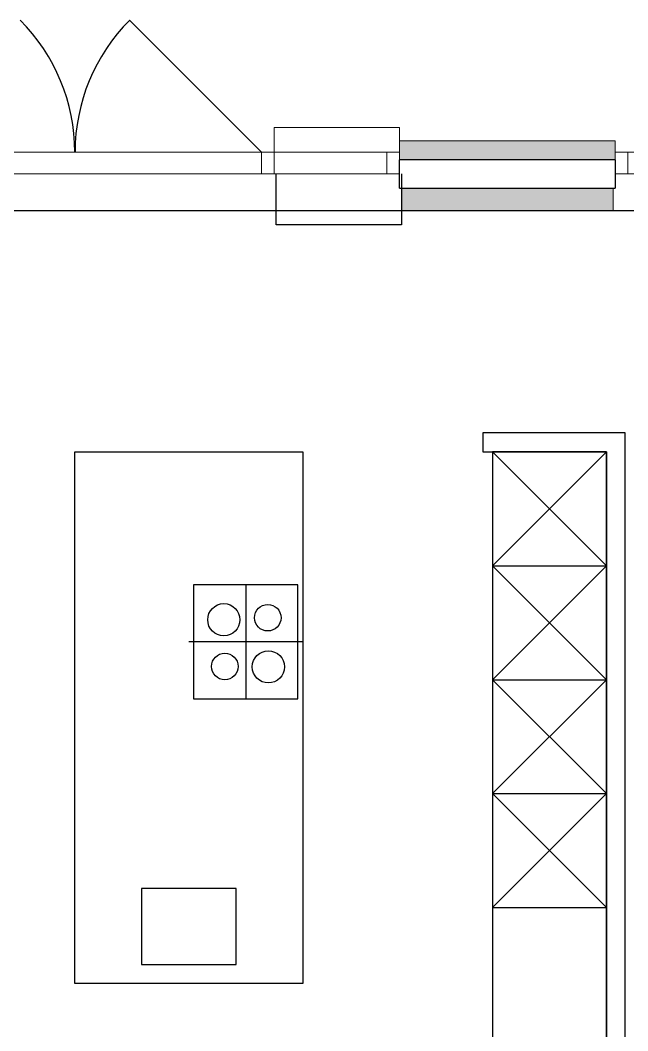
# Model space of a CAD drawing. Header units: millimetres. Extents: x 0 to 59350, y 0 to 29700.
# Drawn here: x 27422 to 28222, y 20349 to 21680 of the extents above; entities that cross this region are included whole.
import ezdxf

# ---------------------------------------------------------------- set-up
doc = ezdxf.new("R2010")
doc.units = ezdxf.units.MM
doc.linetypes.add('PUNKT2_S9', pattern=[1, 0, -1])
doc.layers.add('Standard', color=7, linetype='Continuous', lineweight=25)

msp = doc.modelspace()

# ---------------------------------------------------------------- hatches: boundary and pattern name
at = {"layer": 'Standard', "linetype": 'PUNKT2_S9', "lineweight": 18}
h = msp.add_hatch(color=59, dxfattribs=at)
h.paths.add_polyline_path([(28205.6, 21521.2), (27921.6, 21521.2), (27921.6, 21496.2), (28205.6, 21496.2)])
h.paths.add_polyline_path([(28654.1, 21521.2), (28464.1, 21521.2), (28464.1, 21496.2), (28629.1, 21496.2)])
h.paths.add_polyline_path([(27066.6, 21521.2), (26929.1, 21521.2), (26929.1, 21496.2), (27066.6, 21496.2)])
h = msp.add_hatch(color=9, dxfattribs=at)
h.paths.add_polyline_path([(28203.1, 21458.7), (27924.1, 21458.7), (27924.1, 21428.7), (28203.1, 21428.7)])
h.paths.add_polyline_path([(28591.6, 21458.7), (28466.6, 21458.7), (28466.6, 21428.7), (28561.6, 21428.7)])
h.paths.add_polyline_path([(27064.1, 21428.7), (27064.1, 21458.7), (26996.6, 21458.7), (26996.6, 21428.7)])

# ---------------------------------------------------------------- linework, layer by layer
at = {"layer": 'Standard', "color": 5, "linetype": 'Continuous', "lineweight": -3}
for p, q in [((27739.9, 21506.2), (27566.2, 21679.9)), ((27494.1, 21111.2), (27794.1, 21111.2)), ((27494.1, 20411.2), (27494.1, 21111.2)), ((27794.1, 21111.2), (27794.1, 20411.2)), ((28194.1, 21111.2), (28044.1, 21111.2)), ((28044.1, 21111.2), (28044.1, 20961.2)), ((28044.1, 21111.2), (28194.1, 20961.2)), ((28044.1, 20961.2), (28194.1, 21111.2)), ((28194.1, 20961.2), (28194.1, 21111.2)), ((28044.1, 20961.2), (28194.1, 20961.2)), ((28044.1, 20961.2), (28194.1, 20811.2)), ((28044.1, 20811.2), (28194.1, 20961.2)), ((28044.1, 20811.2), (28194.1, 20811.2)), ((28044.1, 20811.2), (28194.1, 20661.2)), ((28044.1, 20661.2), (28194.1, 20811.2)), ((28044.1, 20661.2), (28194.1, 20661.2)), ((28044.1, 20661.2), (28194.1, 20511.2)), ((28044.1, 20511.2), (28194.1, 20661.2)), ((28044.1, 20511.2), (28194.1, 20511.2)), ((27794.1, 20411.2), (27494.1, 20411.2))]:
    msp.add_line(p, q, dxfattribs=at)
at = {"layer": 'Standard', "color": 59, "linetype": 'Continuous', "lineweight": 18}
for p, q in [((27921.6, 21538.7), (27756.6, 21538.7)), ((27756.6, 21538.7), (27756.6, 21506.2)), ((27756.6, 21538.7), (27921.6, 21538.7)), ((27756.6, 21506.2), (27756.6, 21538.7)), ((27921.6, 21506.2), (27921.6, 21538.7)), ((27921.6, 21538.7), (27921.6, 21506.2)), ((27756.6, 21506.2), (27921.6, 21506.2)), ((27921.6, 21506.2), (27756.6, 21506.2))]:
    msp.add_line(p, q, dxfattribs=at)
at = {"layer": 'Standard', "color": 36, "linetype": 'Continuous', "lineweight": 18}
for p, q in [((27921.6, 21506.2), (27921.6, 21521.2)), ((28205.6, 21521.2), (27921.6, 21521.2)), ((28205.6, 21521.2), (28205.6, 21506.2)), ((27921.6, 21496.2), (27921.6, 21506.2)), ((28205.6, 21506.2), (28205.6, 21496.2)), ((27921.6, 21496.2), (28205.6, 21496.2))]:
    msp.add_line(p, q, dxfattribs=at)
at = {"layer": 'Standard', "color": 2, "linetype": 'Continuous', "lineweight": 18}
for p, q in [((27756.6, 21506.2), (27231.6, 21506.2)), ((27756.6, 21506.2), (27739.9, 21506.2)), ((27739.9, 21506.2), (27739.9, 21477.7)), ((27739.9, 21506.2), (27756.6, 21506.2)), ((27739.9, 21477.7), (27739.9, 21506.2)), ((27739.9, 21506.2), (27921.6, 21506.2)), ((27756.6, 21477.7), (27756.6, 21506.2)), ((27756.6, 21506.2), (27756.6, 21477.7)), ((27921.6, 21506.2), (27904.9, 21506.2)), ((27904.9, 21506.2), (27904.9, 21477.7)), ((27921.6, 21477.7), (27921.6, 21506.2)), ((28205.6, 21506.2), (28222.4, 21506.2)), ((28205.6, 21477.7), (28205.6, 21506.2)), ((28205.6, 21506.2), (28464.1, 21506.2)), ((28222.4, 21506.2), (28222.4, 21477.7)), ((27756.6, 21477.7), (27231.6, 21477.7)), ((27739.9, 21477.7), (27756.6, 21477.7)), ((27756.6, 21477.7), (27739.9, 21477.7)), ((27739.9, 21477.7), (27921.6, 21477.7)), ((27904.9, 21477.7), (27921.6, 21477.7)), ((28222.4, 21477.7), (28205.6, 21477.7)), ((28205.6, 21477.7), (28464.1, 21477.7))]:
    msp.add_line(p, q, dxfattribs=at)
at = {"layer": 'Standard', "color": 7, "linetype": 'Continuous', "lineweight": -3}
for p, q in [((28205.6, 21496.2), (27921.6, 21496.2)), ((27921.6, 21487.5), (27921.6, 21496.2)), ((28205.6, 21496.2), (28205.6, 21487.5)), ((28561.6, 21428.7), (26996.6, 21428.7)), ((28044.1, 21111.2), (28194.1, 21111.2)), ((28044.1, 21111.2), (28044.1, 20208.7)), ((28194.1, 20208.7), (28194.1, 21111.2)), ((27787.9, 20936.2), (27650.4, 20936.2)), ((27650.4, 20936.2), (27650.4, 20786.2)), ((27787.9, 20786.2), (27787.9, 20936.2)), ((27650.4, 20786.2), (27787.9, 20786.2)), ((27706.6, 20536.2), (27581.6, 20536.2)), ((27581.6, 20536.2), (27581.6, 20436.2)), ((27706.6, 20436.2), (27706.6, 20536.2)), ((27581.6, 20436.2), (27706.6, 20436.2))]:
    msp.add_line(p, q, dxfattribs=at)
at = {"layer": 'Standard', "color": 51, "linetype": 'Continuous', "lineweight": -3}
for p, q in [((27921.6, 21477.7), (27921.6, 21487.5)), ((28205.6, 21487.5), (28205.6, 21477.7)), ((27759.1, 21428.7), (27759.1, 21477.7)), ((27921.6, 21458.7), (27921.6, 21477.7)), ((27924.1, 21477.7), (27924.1, 21428.7)), ((28205.6, 21477.7), (28205.6, 21458.7)), ((27921.6, 21458.7), (27924.1, 21458.7)), ((27924.1, 21458.7), (28203.1, 21458.7)), ((28203.1, 21458.7), (28205.6, 21458.7)), ((27759.1, 21410.2), (27759.1, 21428.7)), ((27924.1, 21428.7), (27924.1, 21410.2)), ((27924.1, 21410.2), (27759.1, 21410.2))]:
    msp.add_line(p, q, dxfattribs=at)
at = {"layer": 'Standard', "color": 253, "linetype": 'Continuous', "lineweight": 18}
for p, q in [((28203.1, 21458.7), (27924.1, 21458.7)), ((27924.1, 21428.7), (27924.1, 21458.7)), ((28203.1, 21458.7), (28203.1, 21428.7)), ((27924.1, 21428.7), (28203.1, 21428.7))]:
    msp.add_line(p, q, dxfattribs=at)
at = {"layer": 'Standard', "color": 255, "linetype": 'Continuous', "lineweight": -3}
for p, q in [((28219.1, 21136.2), (28031.6, 21136.2)), ((28031.6, 21136.2), (28031.6, 21111.2)), ((28219.1, 21111.2), (28219.1, 21136.2)), ((28031.6, 21111.2), (28194.1, 21111.2)), ((28194.1, 21111.2), (28194.1, 20208.7)), ((28219.1, 20208.7), (28219.1, 21111.2))]:
    msp.add_line(p, q, dxfattribs=at)
at = {"layer": 'Standard', "color": 4, "linetype": 'Continuous', "lineweight": -3}
for p, q in [((27719.1, 20936.2), (27719.1, 20786.2)), ((27794.1, 20861.2), (27644.1, 20861.2))]:
    msp.add_line(p, q, dxfattribs=at)
at = {"layer": 'Standard', "color": 7, "linetype": 'Continuous', "lineweight": -3}
for centre, radius in [((27690.2, 20890.2), 21.2), ((27748.1, 20892.9), 17.5), ((27691.5, 20828.7), 17.5), ((27748.9, 20828.1), 21.2)]:
    msp.add_circle(centre, radius, dxfattribs=at)
at = {"layer": 'Standard', "color": 5, "linetype": 'Continuous', "lineweight": -3}
for centre, start, end in [((27248.4, 21506.2), 0, 45), ((27739.9, 21506.2), 135, 180)]:
    msp.add_arc(centre, 245.6, start, end, dxfattribs=at)

doc.saveas('drawing.dxf')
